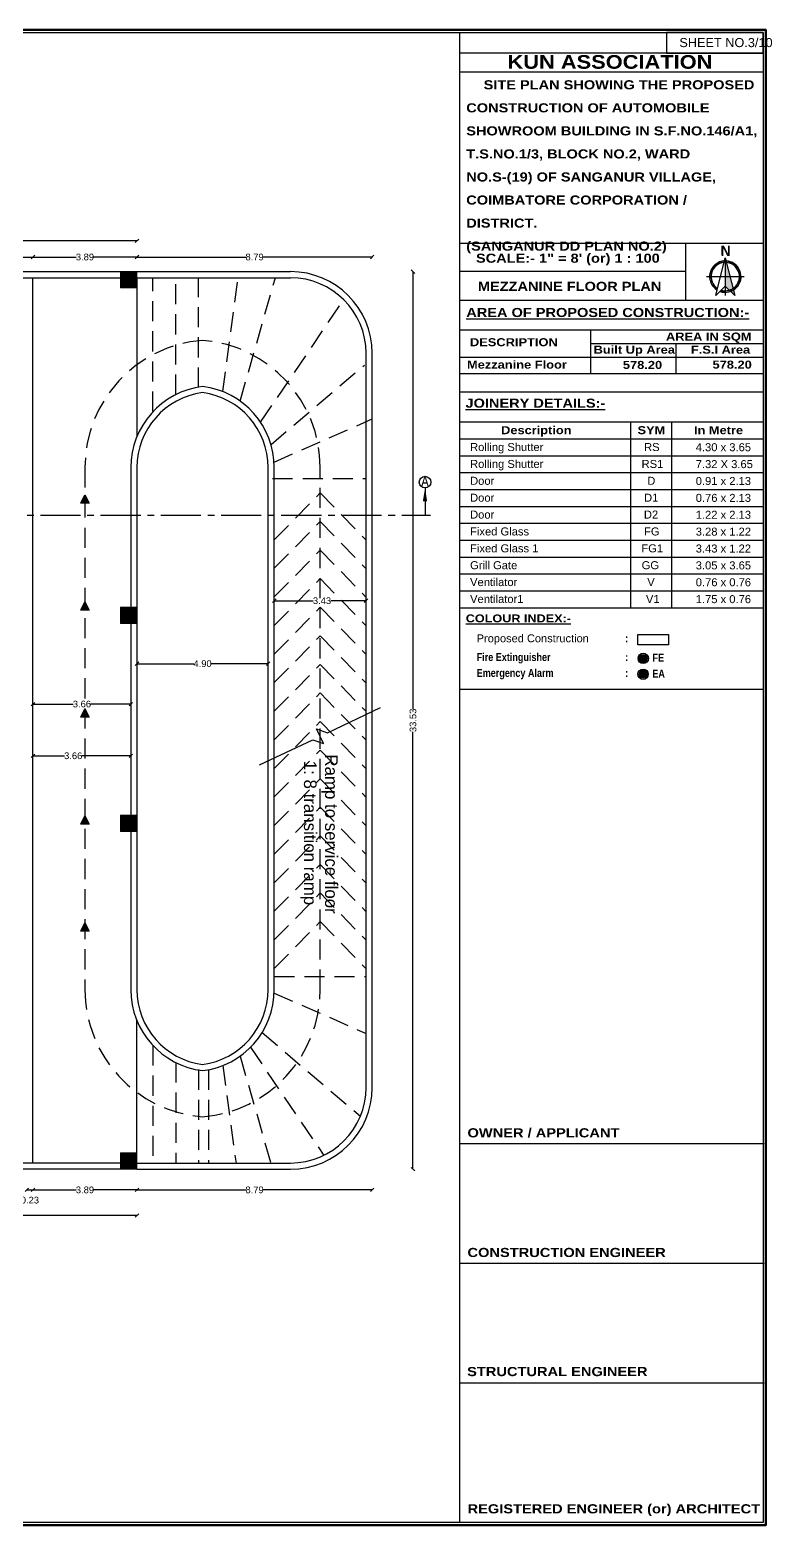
# Model space of a CAD drawing. Header units: metres. Extents: x 71870 to 72053, y 12512 to 13084.
# Drawn here: x 71958.7 to 71986.5, y 12861.9 to 12917.7 of the extents above; entities that cross this region are included whole.
import ezdxf

# ---------------------------------------------------------------- set-up
doc = ezdxf.new("R2010")
doc.units = ezdxf.units.M
doc.header["$MEASUREMENT"] = 0
doc.linetypes.add('CENTER2', pattern=[1.125, 0.75, -0.125, 0.125, -0.125])
doc.linetypes.add('Dim Line', pattern=[0.375, 0.25, -0.125])
doc.layers.get('Defpoints').update_dxf_attribs({"color": 6, "lineweight": 0})
doc.layers.add('02_FB_WALL', color=7, linetype='Continuous', lineweight=30)
doc.layers.add('COL', color=1, linetype='Continuous', lineweight=18)
doc.layers.add('PATH_WAY', color=4, linetype='Continuous')
doc.styles.add('bold', font='GOTHICB.TTF')
doc.styles.add('century Gothic', font='arial.ttf')
doc.styles.add('MtXpl_Arial_Black', font='')
doc.styles.get("Standard").update_dxf_attribs({"font": 'arial.ttf'})
doc.styles.add('TITLE', font='GOTHIC.TTF')
doc.styles.get('MtXpl_Arial_Black').set_extended_font_data('Arial Black')
doc.dimstyles.new('STAND', dxfattribs={"dimtxt": 0.25, "dimasz": 0.13, "dimexe": 0, "dimexo": 0, "dimgap": 0, "dimtad": 0, "dimzin": 0, "dimdsep": 46, "dimtxsty": 'century Gothic', "dimblk": 'OBLIQUE', "dimcen": 0.15, "dimse1": 1, "dimse2": 1, "dimclrd": 5, "dimclre": 7, "dimclrt": 5, "dimazin": 0, "dimtfac": 1, "dimtofl": 0, "dimtmove": 0, "dimatfit": 3, "dimfxl": 0, "dimtolj": 1, "dimtzin": 0, "dimlwd": -1, "dimlwe": -1, "dimarcsym": 0})
doc.dimstyles.get("Standard").update_dxf_attribs({"dimtxt": 0.18, "dimasz": 0.18, "dimexe": 0.18, "dimexo": 0.0625, "dimgap": 0.09, "dimtad": 0, "dimtih": 1, "dimtoh": 1, "dimdec": 4, "dimzin": 0, "dimdsep": 46, "dimtxsty": 'Standard', "dimcen": 0.09, "dimadec": 0, "dimazin": 0, "dimtfac": 1, "dimtdec": 4, "dimtofl": 0, "dimtmove": 0, "dimatfit": 3, "dimfxl": 0, "dimtolj": 1, "dimtzin": 0, "dimarcsym": 0})

# ---------------------------------------------------------------- blocks, each defined once
blk = doc.blocks.new('*U3')
at = {"layer": 'COL'}
h = blk.add_hatch(color=8, dxfattribs=at)
h.dxf.hatch_style = 1
h.paths.add_polyline_path([(2704.9, 761), (2704.9, 737), (2680.9, 737), (2680.9, 761)])
at = {"layer": 'COL', "ltscale": 0.02}
blk.add_lwpolyline([(2704.9, 761), (2704.9, 737), (2680.9, 737), (2680.9, 761)], close=True, dxfattribs=at)
blk = doc.blocks.new('arrowww')
at = {"layer": '02_FB_WALL'}
h = blk.add_hatch(color=252, dxfattribs=at)
h.dxf.hatch_style = 1
h.paths.add_polyline_path([(156792.6, 14158.6), (156780.6, 14164.6), (156792.6, 14170.6)])
at = {"layer": '02_FB_WALL', "color": 252}
blk.add_lwpolyline([(156792.6, 14158.6), (156780.6, 14164.6), (156792.6, 14170.6)], close=True, dxfattribs=at)
blk = doc.blocks.new('_Oblique')
at = {"color": 0, "linetype": 'ByBlock', "lineweight": -2}
blk.add_line((-0.5, -0.5), (0.5, 0.5), dxfattribs=at)
blk = doc.blocks.new('*D61')
at = {"color": 5}
for p, q in [((71958.845, 12890.593), (71960.025, 12890.593)), ((71962.502, 12890.593), (71960.674, 12890.593))]:
    blk.add_line(p, q, dxfattribs=at)
at = {"layer": 'Defpoints', "color": 0, "lineweight": 25}
for p in [(71958.845, 12890.593), (71958.845, 12890.593), (71962.502, 12890.593)]:
    blk.add_point(p, dxfattribs=at)
at = {"color": 5, "xscale": 0.13, "yscale": 0.13, "zscale": 0.13, "rotation": 180}
blk.add_blockref('_Oblique', (71958.845, 12890.593), dxfattribs=at)
at = {"color": 5, "xscale": 0.13, "yscale": 0.13, "zscale": 0.13}
blk.add_blockref('_Oblique', (71962.502, 12890.593), dxfattribs=at)
at = {"color": 5, "lineweight": 25, "insert": (71960.349, 12890.593), "char_height": 0.25, "attachment_point": 5, "style": 'century Gothic'}
blk.add_mtext('\\A1;3.66', dxfattribs=at)
blk = doc.blocks.new('*D62')
at = {"color": 5}
for p, q in [((71967.862, 12896.387), (71969.32, 12896.387)), ((71971.291, 12896.387), (71969.969, 12896.387))]:
    blk.add_line(p, q, dxfattribs=at)
at = {"layer": 'Defpoints', "color": 0, "lineweight": 25}
for p in [(71967.862, 12896.252), (71971.291, 12896.387), (71971.291, 12896.252)]:
    blk.add_point(p, dxfattribs=at)
at = {"color": 5, "xscale": 0.13, "yscale": 0.13, "zscale": 0.13, "rotation": 180}
blk.add_blockref('_Oblique', (71967.862, 12896.387), dxfattribs=at)
at = {"color": 5, "xscale": 0.13, "yscale": 0.13, "zscale": 0.13}
blk.add_blockref('_Oblique', (71971.291, 12896.387), dxfattribs=at)
at = {"color": 5, "lineweight": 25, "insert": (71969.645, 12896.387), "char_height": 0.25, "attachment_point": 5, "style": 'century Gothic'}
blk.add_mtext('\\A1;3.43', dxfattribs=at)
blk = doc.blocks.new('*D74')
at = {"color": 5}
blk.add_line((71957.176, 12909.228), (71958.845, 12909.228), dxfattribs=at)
at = {"layer": 'Defpoints', "color": 0, "lineweight": 25}
for p in [(71958.845, 12909.228), (71957.176, 12908.452), (71958.845, 12908.452)]:
    blk.add_point(p, dxfattribs=at)
at = {"color": 5, "xscale": 0.13, "yscale": 0.13, "zscale": 0.13, "rotation": 180}
blk.add_blockref('_Oblique', (71957.176, 12909.228), dxfattribs=at)
at = {"color": 5, "xscale": 0.13, "yscale": 0.13, "zscale": 0.13}
blk.add_blockref('_Oblique', (71958.845, 12909.228), dxfattribs=at)
at = {"color": 5, "insert": (71958.011, 12909.558), "char_height": 0.25, "attachment_point": 5, "style": 'century Gothic'}
blk.add_mtext('\\A1;1.67', dxfattribs=at)
blk = doc.blocks.new('*D75')
at = {"color": 5}
for p, q in [((71958.845, 12909.228), (71960.463, 12909.228)), ((71962.731, 12909.228), (71961.113, 12909.228))]:
    blk.add_line(p, q, dxfattribs=at)
at = {"layer": 'Defpoints', "color": 0, "lineweight": 25}
for p in [(71962.731, 12909.228), (71958.845, 12908.452), (71962.731, 12901.365)]:
    blk.add_point(p, dxfattribs=at)
at = {"color": 5, "xscale": 0.13, "yscale": 0.13, "zscale": 0.13, "rotation": 180}
blk.add_blockref('_Oblique', (71958.845, 12909.228), dxfattribs=at)
at = {"color": 5, "xscale": 0.13, "yscale": 0.13, "zscale": 0.13}
blk.add_blockref('_Oblique', (71962.731, 12909.228), dxfattribs=at)
at = {"color": 5, "insert": (71960.788, 12909.228), "char_height": 0.25, "attachment_point": 5, "style": 'century Gothic'}
blk.add_mtext('\\A1;3.89', dxfattribs=at)
blk = doc.blocks.new('*D76')
at = {"color": 5}
for p, q in [((71962.731, 12909.228), (71966.8, 12909.228)), ((71971.519, 12909.228), (71967.45, 12909.228))]:
    blk.add_line(p, q, dxfattribs=at)
at = {"layer": 'Defpoints', "color": 0, "lineweight": 25}
for p in [(71971.519, 12909.228), (71962.731, 12901.365), (71971.519, 12900.955)]:
    blk.add_point(p, dxfattribs=at)
at = {"color": 5, "xscale": 0.13, "yscale": 0.13, "zscale": 0.13, "rotation": 180}
blk.add_blockref('_Oblique', (71962.731, 12909.228), dxfattribs=at)
at = {"color": 5, "xscale": 0.13, "yscale": 0.13, "zscale": 0.13}
blk.add_blockref('_Oblique', (71971.519, 12909.228), dxfattribs=at)
at = {"color": 5, "insert": (71967.125, 12909.228), "char_height": 0.25, "attachment_point": 5, "style": 'century Gothic'}
blk.add_mtext('\\A1;8.79', dxfattribs=at)
blk = doc.blocks.new('*D77')
at = {"color": 5}
for p, q in [((71910.94, 12909.834), (71936.414, 12909.834)), ((71962.731, 12909.834), (71937.258, 12909.834))]:
    blk.add_line(p, q, dxfattribs=at)
at = {"layer": 'Defpoints', "color": 0, "lineweight": 25}
for p in [(71962.731, 12909.834), (71910.94, 12908.681), (71962.731, 12908.681)]:
    blk.add_point(p, dxfattribs=at)
at = {"color": 5, "xscale": 0.13, "yscale": 0.13, "zscale": 0.13, "rotation": 180}
blk.add_blockref('_Oblique', (71910.94, 12909.834), dxfattribs=at)
at = {"color": 5, "xscale": 0.13, "yscale": 0.13, "zscale": 0.13}
blk.add_blockref('_Oblique', (71962.731, 12909.834), dxfattribs=at)
at = {"color": 5, "insert": (71936.836, 12909.834), "char_height": 0.25, "attachment_point": 5, "style": 'century Gothic'}
blk.add_mtext('\\A1;51.79', dxfattribs=at)
blk = doc.blocks.new('*D88')
at = {"color": 5}
blk.add_line((71958.616, 12874.376), (71958.845, 12874.376), dxfattribs=at)
at = {"layer": 'Defpoints', "color": 0, "lineweight": 25}
for p in [(71958.616, 12876.6), (71958.845, 12876.6), (71958.845, 12874.376)]:
    blk.add_point(p, dxfattribs=at)
at = {"color": 5, "xscale": 0.13, "yscale": 0.13, "zscale": 0.13, "rotation": 180}
blk.add_blockref('_Oblique', (71958.616, 12874.376), dxfattribs=at)
at = {"color": 5, "xscale": 0.13, "yscale": 0.13, "zscale": 0.13}
blk.add_blockref('_Oblique', (71958.845, 12874.376), dxfattribs=at)
at = {"color": 5, "insert": (71958.731, 12873.993), "char_height": 0.25, "attachment_point": 5, "style": 'century Gothic'}
blk.add_mtext('\\A1;0.23', dxfattribs=at)
blk = doc.blocks.new('*D89')
at = {"color": 5}
for p, q in [((71958.845, 12874.376), (71960.463, 12874.376)), ((71962.731, 12874.376), (71961.113, 12874.376))]:
    blk.add_line(p, q, dxfattribs=at)
at = {"layer": 'Defpoints', "color": 0, "lineweight": 25}
for p in [(71958.845, 12876.6), (71962.731, 12875.153), (71962.731, 12874.376)]:
    blk.add_point(p, dxfattribs=at)
at = {"color": 5, "xscale": 0.13, "yscale": 0.13, "zscale": 0.13, "rotation": 180}
blk.add_blockref('_Oblique', (71958.845, 12874.376), dxfattribs=at)
at = {"color": 5, "xscale": 0.13, "yscale": 0.13, "zscale": 0.13}
blk.add_blockref('_Oblique', (71962.731, 12874.376), dxfattribs=at)
at = {"color": 5, "insert": (71960.788, 12874.376), "char_height": 0.25, "attachment_point": 5, "style": 'century Gothic'}
blk.add_mtext('\\A1;3.89', dxfattribs=at)
blk = doc.blocks.new('*D90')
at = {"color": 5}
for p, q in [((71962.731, 12874.376), (71966.8, 12874.376)), ((71971.519, 12874.376), (71967.45, 12874.376))]:
    blk.add_line(p, q, dxfattribs=at)
at = {"layer": 'Defpoints', "color": 0, "lineweight": 25}
for p in [(71962.731, 12881.858), (71971.519, 12881.858), (71971.519, 12874.376)]:
    blk.add_point(p, dxfattribs=at)
at = {"color": 5, "xscale": 0.13, "yscale": 0.13, "zscale": 0.13, "rotation": 180}
blk.add_blockref('_Oblique', (71962.731, 12874.376), dxfattribs=at)
at = {"color": 5, "xscale": 0.13, "yscale": 0.13, "zscale": 0.13}
blk.add_blockref('_Oblique', (71971.519, 12874.376), dxfattribs=at)
at = {"color": 5, "insert": (71967.125, 12874.376), "char_height": 0.25, "attachment_point": 5, "style": 'century Gothic'}
blk.add_mtext('\\A1;8.79', dxfattribs=at)
blk = doc.blocks.new('*D91')
at = {"color": 5}
for p, q in [((71910.94, 12873.422), (71936.414, 12873.422)), ((71962.731, 12873.422), (71937.258, 12873.422))]:
    blk.add_line(p, q, dxfattribs=at)
at = {"layer": 'Defpoints', "color": 0, "lineweight": 25}
for p in [(71910.94, 12875.153), (71962.731, 12875.153), (71962.731, 12873.422)]:
    blk.add_point(p, dxfattribs=at)
at = {"color": 5, "xscale": 0.13, "yscale": 0.13, "zscale": 0.13, "rotation": 180}
blk.add_blockref('_Oblique', (71910.94, 12873.422), dxfattribs=at)
at = {"color": 5, "xscale": 0.13, "yscale": 0.13, "zscale": 0.13}
blk.add_blockref('_Oblique', (71962.731, 12873.422), dxfattribs=at)
at = {"color": 5, "lineweight": 25, "insert": (71936.836, 12873.422), "char_height": 0.25, "attachment_point": 5, "style": 'century Gothic'}
blk.add_mtext('\\A1;51.79', dxfattribs=at)
blk = doc.blocks.new('*D92')
at = {"color": 5}
for p, q in [((71973.044, 12908.681), (71973.044, 12892.338)), ((71973.044, 12875.153), (71973.044, 12891.495))]:
    blk.add_line(p, q, dxfattribs=at)
at = {"layer": 'Defpoints', "color": 0, "lineweight": 25}
for p in [(71964.877, 12908.681), (71965.601, 12875.153), (71973.044, 12875.153)]:
    blk.add_point(p, dxfattribs=at)
at = {"color": 5, "xscale": 0.13, "yscale": 0.13, "zscale": 0.13}
for p, rotation in [((71973.044, 12908.681), 90), ((71973.044, 12875.153), 270)]:
    blk.add_blockref('_Oblique', p, dxfattribs=dict(at, rotation=rotation))
at = {"color": 5, "insert": (71973.044, 12891.917), "char_height": 0.25, "attachment_point": 5, "rotation": 90, "style": 'century Gothic'}
blk.add_mtext('\\A1;33.53', dxfattribs=at)
blk = doc.blocks.new('*D93')
at = {"color": 5}
for p, q in [((71962.731, 12894.036), (71964.853, 12894.036)), ((71967.633, 12894.036), (71965.511, 12894.036))]:
    blk.add_line(p, q, dxfattribs=at)
at = {"layer": 'Defpoints', "color": 0, "lineweight": 25}
for p in [(71962.731, 12894.036), (71967.633, 12894.036), (71967.633, 12894.036)]:
    blk.add_point(p, dxfattribs=at)
at = {"color": 5, "xscale": 0.13, "yscale": 0.13, "zscale": 0.13, "rotation": 180}
blk.add_blockref('_Oblique', (71962.731, 12894.036), dxfattribs=at)
at = {"color": 5, "xscale": 0.13, "yscale": 0.13, "zscale": 0.13}
blk.add_blockref('_Oblique', (71967.633, 12894.036), dxfattribs=at)
at = {"color": 5, "lineweight": 25, "insert": (71965.182, 12894.036), "char_height": 0.25, "attachment_point": 5, "style": 'century Gothic'}
blk.add_mtext('\\A1;4.90', dxfattribs=at)
blk = doc.blocks.new('*D279')
at = {"layer": 'Defpoints', "color": 0, "lineweight": 25}
for p in [(71958.845, 12892.526), (71962.502, 12892.526), (71962.502, 12892.526)]:
    blk.add_point(p, dxfattribs=at)
at = {"layer": 'PATH_WAY', "color": 4}
for p, q in [((71958.845, 12892.526), (71960.349, 12892.526)), ((71962.502, 12892.526), (71960.998, 12892.526))]:
    blk.add_line(p, q, dxfattribs=at)
at = {"layer": 'PATH_WAY', "color": 4, "xscale": 0.13, "yscale": 0.13, "zscale": 0.13, "rotation": 180}
blk.add_blockref('_Oblique', (71958.845, 12892.526), dxfattribs=at)
at = {"layer": 'PATH_WAY', "color": 4, "xscale": 0.13, "yscale": 0.13, "zscale": 0.13}
blk.add_blockref('_Oblique', (71962.502, 12892.526), dxfattribs=at)
at = {"layer": 'PATH_WAY', "color": 4, "lineweight": 25, "insert": (71960.674, 12892.526), "char_height": 0.25, "attachment_point": 5, "style": 'century Gothic'}
blk.add_mtext('\\A1;3.66', dxfattribs=at)

msp = doc.modelspace()

# ---------------------------------------------------------------- hatches: boundary and pattern name
at = {"lineweight": 25}
h = msp.add_hatch(color=256, dxfattribs=at)
h.dxf.hatch_style = 1
h.paths.add_polyline_path([(71981.79533, 12894.23327, 1), (71981.49812, 12894.23327, 1)])
h = msp.add_hatch(color=256, dxfattribs=at)
h.dxf.hatch_style = 1
h.paths.add_polyline_path([(71981.78848, 12893.64138, 1), (71981.49126, 12893.64138, 1)])

# ---------------------------------------------------------------- linework, layer by layer
at = {"color": 7, "lineweight": 25}
for p, q in [((71974.78487, 12917.61232), (71974.78487, 12861.95438)), ((71974.78487, 12906.51258), (71986.12966, 12906.51258)), ((71979.67923, 12906.51258), (71979.67923, 12904.88113)), ((71979.67923, 12905.99768), (71986.12966, 12905.99768)), ((71982.8595, 12905.99768), (71982.8595, 12904.88113)), ((71974.78487, 12905.48277), (71986.12966, 12905.48277)), ((71974.78487, 12904.88113), (71986.12966, 12904.88113)), ((71974.78487, 12904.74078), (71974.78487, 12899.49948)), ((71986.12966, 12904.74078), (71986.12966, 12899.49948)), ((71974.78487, 12904.18802), (71986.12966, 12904.18802))]:
    msp.add_line(p, q, dxfattribs=at)
at = {"color": 7, "lineweight": 25, "ltscale": 0.3}
for p, q in [((71984.71372, 12909.20179), (71984.71372, 12907.79038)), ((71984.00802, 12908.49609), (71985.41942, 12908.49609))]:
    msp.add_line(p, q, dxfattribs=at)
for p, q in [((71919.49242, 12908.68061), (71968.47143, 12908.68057)), ((71935.33837, 12908.452), (71968.47143, 12908.45197)), ((71958.84484, 12875.38123), (71958.84484, 12908.45198)), ((71971.29083, 12878.2006), (71971.29083, 12905.63257)), ((71971.51943, 12878.2006), (71971.51943, 12905.63257)), ((71962.12144, 12875.38123), (71951.19162, 12875.38123)), ((71962.73103, 12875.3812), (71968.47143, 12875.3812)), ((71962.12144, 12875.15263), (71951.19162, 12875.15263)), ((71962.73103, 12875.1526), (71968.47143, 12875.1526))]:
    msp.add_line(p, q)
at = {"ltscale": 3}
msp.add_line((71962.73105, 12908.45198), (71962.73105, 12902.52355), dxfattribs=at)
at = {"linetype": 'Dim Line', "ltscale": 3}
for p, q in [((71963.32903, 12903.45241), (71963.32903, 12908.45198)), ((71964.18151, 12904.08869), (71964.18151, 12908.45198)), ((71965.03399, 12904.35511), (71965.03399, 12908.45198)), ((71965.93464, 12904.19984), (71966.5157, 12908.45197)), ((71966.5836, 12903.84696), (71967.90435, 12908.45197)), ((71967.35101, 12903.05448), (71970.45899, 12907.63223)), ((71967.73921, 12902.22122), (71971.22848, 12905.19353)), ((71967.85514, 12901.56722), (71971.51943, 12903.17853)), ((71967.79847, 12900.95491), (71971.29083, 12900.95491)), ((71967.86183, 12882.34486), (71971.29083, 12882.34486)), ((71967.85916, 12881.73077), (71971.29083, 12880.22176)), ((71967.40711, 12880.25658), (71971.07908, 12877.12862)), ((71963.32903, 12879.77119), (71963.32903, 12875.3812)), ((71966.5836, 12879.37663), (71967.72952, 12875.3812)), ((71966.96909, 12879.70294), (71969.70899, 12875.66734)), ((71964.18151, 12879.13491), (71964.18151, 12875.3812)), ((71965.03399, 12878.86849), (71965.03399, 12875.3812)), ((71965.40703, 12878.86849), (71965.40703, 12875.3812)), ((71965.93463, 12879.02376), (71966.4324, 12875.3812))]:
    msp.add_line(p, q, dxfattribs=at)
at = {"lineweight": 25}
for p, q in [((71981.17496, 12903.06444), (71981.17496, 12896.128)), ((71982.70868, 12903.06444), (71982.70868, 12896.128))]:
    msp.add_line(p, q, dxfattribs=at)
at = {"ltscale": 100}
msp.add_line((71962.73104, 12875.76223), (71962.73104, 12880.70006), dxfattribs=at)
at = {"lineweight": 80}
msp.add_lwpolyline([(71907.3407, 12861.85422), (71907.3407, 12917.71248), (71986.22983, 12917.71248), (71986.22983, 12861.85422)], close=True, dxfattribs=at)
at = {"lineweight": 25}
for points in [[(71907.44086, 12861.95438), (71907.44086, 12917.61232), (71986.12966, 12917.61232), (71986.12966, 12861.95438)], [(71981.43946, 12895.12684), (71982.58565, 12895.12684), (71982.58565, 12894.74525), (71981.43946, 12894.74525)]]:
    msp.add_lwpolyline(points, close=True, dxfattribs=at)
at = {"color": 7, "lineweight": 25}
msp.add_lwpolyline([(71986.12966, 12917.61232), (71982.51769, 12917.61232), (71982.51769, 12916.84878), (71986.12966, 12916.84878)], close=True, dxfattribs=at)
at = {"lineweight": 25}
for points in [[(71986.12966, 12916.84878), (71974.78487, 12916.84878)], [(71986.12966, 12916.1304), (71974.78487, 12916.1304)], [(71974.78487, 12903.06444), (71986.12966, 12903.06444)], [(71974.78487, 12902.43386), (71986.12966, 12902.43386)], [(71974.78487, 12901.80327), (71986.12966, 12901.80327)], [(71974.78487, 12901.17268), (71986.12966, 12901.17268)], [(71974.78487, 12901.17268), (71986.12966, 12901.17268)], [(71974.78487, 12900.5421), (71986.12966, 12900.5421)], [(71974.78487, 12899.91151), (71986.12966, 12899.91151)], [(71974.78487, 12899.28093), (71986.12966, 12899.28093)], [(71974.78487, 12898.65034), (71986.12966, 12898.65034)], [(71974.78487, 12898.01975), (71986.12966, 12898.01975)], [(71974.78487, 12897.38917), (71986.12966, 12897.38917)], [(71974.78487, 12896.75858), (71986.12966, 12896.75858)], [(71974.78487, 12896.128), (71986.12966, 12896.128)], [(71974.78487, 12893.0888), (71986.12966, 12893.0888)], [(71974.78487, 12876.10498), (71986.15935, 12876.10498)], [(71974.78487, 12871.63517), (71986.15935, 12871.63517)], [(71974.78487, 12867.16537), (71986.15935, 12867.16537)]]:
    msp.add_lwpolyline(points, dxfattribs=at)
at = {"color": 7, "lineweight": 25}
for points in [[(71974.78487, 12909.74583), (71986.12966, 12909.74583)], [(71983.22018, 12909.74583), (71983.22018, 12907.61921)], [(71983.22018, 12908.68252), (71974.78487, 12908.68252)], [(71974.78487, 12907.61921), (71986.12966, 12907.61921)]]:
    msp.add_lwpolyline(points, dxfattribs=at)
at = {"color": 7, "lineweight": 25, "ltscale": 0.3}
for points in [[(71984.67291, 12909.03854, 0.39238461), (71984.16974, 12908.49609, 1)], [(71985.2871, 12908.49609, 0.41421356), (71984.71372, 12909.06947, 1)], [(71984.41495, 12908.0067, -0.26139347), (71984.14033, 12908.49609, -1)], [(71985.2577, 12908.49609, -0.41421356), (71984.71372, 12907.95211, -1)], [(71984.71372, 12907.9227, -0.08399708), (71984.5251, 12907.95462, -1)]]:
    msp.add_lwpolyline(points, format="xyb", dxfattribs=at)
msp.add_lwpolyline([(71984.71372, 12909.20179), (71985.06657, 12907.79038), (71984.71372, 12908.14324), (71984.36087, 12907.79038)], close=True, dxfattribs=at)
at = {"linetype": 'Dim Line', "ltscale": 3}
msp.add_lwpolyline([(71965.18213, 12877.10997, 0.39171767), (71969.57633, 12881.8582), (71969.57633, 12901.36539, 0.39171767), (71965.18213, 12906.11363, 0.39171767), (71960.78794, 12901.36539), (71960.78794, 12881.8582, 0.39171767)], format="xyb", close=True, dxfattribs=at)
for points in [[(71965.18213, 12878.83254, 0.37916396), (71967.86183, 12881.8582), (71967.86183, 12901.36539, 0.37916396), (71965.18213, 12904.39106, 0.37916396), (71962.50244, 12901.36539), (71962.50244, 12881.8582, 0.37916396)], [(71965.18213, 12879.06296, 0.37634267), (71967.63323, 12881.8582), (71967.63323, 12901.36539, 0.37634267), (71965.18213, 12904.16063, 0.37634267), (71962.73104, 12901.36539), (71962.73104, 12881.8582, 0.37634267)]]:
    msp.add_lwpolyline(points, format="xyb", close=True)
for points in [[(71967.86183, 12898.66579), (71969.57633, 12900.41633), (71971.29083, 12898.6495)], [(71967.86183, 12897.59808), (71969.57633, 12899.34863), (71971.29083, 12897.5818)], [(71967.86183, 12896.53038), (71969.57633, 12898.28092), (71971.29083, 12896.5141)], [(71967.86183, 12895.46268), (71969.57633, 12897.21322), (71971.29083, 12895.44639)], [(71967.86183, 12894.39497), (71969.57633, 12896.14552), (71971.29083, 12894.37869)], [(71967.86183, 12893.32727), (71969.57633, 12895.07781), (71971.29083, 12893.31098)], [(71967.86183, 12892.25956), (71969.57633, 12894.01011), (71971.29083, 12892.24328)], [(71967.86183, 12891.19186), (71969.57633, 12892.9424), (71971.29083, 12891.17558)], [(71967.86183, 12890.12416), (71969.57633, 12891.8747), (71971.29083, 12890.10787)], [(71967.86183, 12889.05645), (71969.57633, 12890.807), (71971.29083, 12889.04017)], [(71967.86183, 12887.98875), (71969.57633, 12889.73929), (71971.29083, 12887.97246)], [(71967.86183, 12886.92105), (71969.57633, 12888.67159), (71971.29083, 12886.90476)], [(71967.86183, 12885.85334), (71969.57633, 12887.60389), (71971.29083, 12885.83706)], [(71967.86183, 12884.78564), (71969.57633, 12886.53618), (71971.29083, 12884.76935)], [(71967.86183, 12883.71793), (71969.57633, 12885.46848), (71971.29083, 12883.70165)], [(71967.86183, 12882.65023), (71969.57633, 12884.40077), (71971.29083, 12882.63395)]]:
    msp.add_lwpolyline(points, dxfattribs=at)
at = {"color": 1, "linetype": 'CENTER2', "lineweight": 25, "ltscale": 2}
msp.add_lwpolyline([(71909.62278, 12899.58531), (71973.70233, 12899.58531)], dxfattribs=at)
at = {"linetype": 'Dim Line', "ltscale": 10}
msp.add_lwpolyline([(71967.31538, 12890.2552), (71969.29582, 12891.19573), (71969.70191, 12891.05116), (71969.4404, 12891.60182), (71969.84648, 12891.45725), (71971.82693, 12892.39778)], dxfattribs=at)
at = {"color": 1, "linetype": 'Continuous', "lineweight": 25, "ltscale": 2}
msp.add_circle((71973.49332, 12900.81908), 0.21596, dxfattribs=at)
at = {"lineweight": 25}
for centre, radius in [((71981.64673, 12894.23327), 0.1938), ((71981.64673, 12894.23327), 0.14861), ((71981.63987, 12893.64138), 0.1938), ((71981.63987, 12893.64138), 0.14861)]:
    msp.add_circle(centre, radius, dxfattribs=at)
at = {"color": 7, "lineweight": 25, "ltscale": 0.3}
for radius, start, end in [(0.58809, 92.884151, 239.043362), (0.52928, 94.831264, 237.096249), (0.58809, 250.10409, 87.115849), (0.52928, 253.125506, 85.168736)]:
    msp.add_arc((71984.71372, 12908.49609), radius, start, end, dxfattribs=at)
for centre, radius, start, end in [((71968.47143, 12905.63257), 3.048, 0, 90), ((71968.47143, 12905.63257), 2.8194, 0, 90), ((71968.47143, 12878.2006), 3.048, 270, 0), ((71968.47143, 12878.2006), 2.8194, 270, 0)]:
    msp.add_arc(centre, radius, start, end)
msp.add_solid([(71984.71372, 12909.20179), (71985.06657, 12907.79038), (71984.71372, 12908.14324)], dxfattribs=at)

# ---------------------------------------------------------------- block references
at = {"xscale": 0.0254, "yscale": 0.0254, "zscale": 0.0254}
for p in [(71894.02562, 12889.35109), (71894.02561, 12876.81625), (71894.02561, 12869.04381), (71894.02561, 12856.43272)]:
    msp.add_blockref('*U3', p, dxfattribs=at)
at = {"xscale": 0.0254, "yscale": 0.0254, "zscale": 0.0254, "rotation": 270}
for p in [(71601.00695, 16882.56495), (71601.00695, 16878.56771), (71601.00695, 16874.57048), (71601.00695, 16870.57325), (71601.00695, 16866.57601)]:
    msp.add_blockref('arrowww', p, dxfattribs=at)

# ---------------------------------------------------------------- texts
at = {"color": 7, "lineweight": 25, "ltscale": 0.3, "style": 'bold'}
msp.add_text('N', height=0.38923, rotation=180.009351, dxfattribs=at).set_placement((71984.91209, 12909.6553))
at = {"style": 'TITLE'}
for s, p in [('Ramp to service floor', (71969.75901, 12890.64727)), ('1: 8 transition ramp', (71968.97094, 12890.40825))]:
    msp.add_text(s, height=0.4712496, rotation=270, dxfattribs=at).set_placement(p)
at = {"color": 7, "lineweight": 25, "insert": (71984.73851, 12917.2372), "char_height": 0.34, "width": 4.2485503, "attachment_point": 5}
msp.add_mtext('SHEET NO.3/10', dxfattribs=at)
at = {"color": 7, "lineweight": 25, "attachment_point": 1, "line_spacing_factor": 1.519185, "style": 'MtXpl_Arial_Black'}
for s, insert, char_height, width in [('{\\C256;KUN ASSOCIATION }', (71976.57564, 12916.77156), 0.51, 16.2654081), ('{\\W4.29283;\\C256; \\W1;SITE PLAN SHOWING THE PROPOSED CONSTRUCTION OF AUTOMOBILE SHOWROOM BUILDING IN S.F.NO.146/A1, T.S.NO.1/3, BLOCK NO.2, WARD NO.S-(19) OF SANGANUR VILLAGE, COIMBATORE CORPORATION / DISTRICT. \\P(SANGANUR DD PLAN NO.2)}', (71975.03514, 12915.8322), 0.34, 10.8436054), ('{\\C256;SCALE:- 1" = 8\' (or) 1 : 100}', (71975.39748, 12909.35427), 0.34, 10.8436054), ('{\\C256;MEZZANINE FLOOR PLAN}', (71975.46901, 12908.30289), 0.34, 10.8436054), ('{\\L\\C256;AREA OF PROPOSED CONSTRUCTION:-}', (71975.03514, 12907.32509), 0.34, 10.8436054)]:
    msp.add_mtext(s, dxfattribs=dict(at, insert=insert, char_height=char_height, width=width))
at = {"lineweight": 25, "attachment_point": 1}
for s, width, insert, char_height in [('{\\fArial Black|b0|i0|c0|p34;DESCRIPTION}', 13.7588778, (71975.17328, 12906.19553), 0.3001138), ('{\\fArial Black|b0|i0|c0|p34;AREA IN SQM}', 13.7588778, (71982.49545, 12906.40577), 0.3001138), ('{\\fArial Black|b0|i0|c0|p34;Built Up Area}', 13.7588778, (71979.79179, 12905.91569), 0.3001138), ('{\\fArial Black|b0|i0|c0|p34;F.S.I Area}', 13.7588778, (71983.42883, 12905.91569), 0.3001138), ('{\\fArial Black|b0|i0|c0|p34;Mezzanine Floor}', 13.7588778, (71975.06178, 12905.35819), 0.3001138), ('{\\fArial Black|b0|i0|c0|p34;578.20}', 2.8698399, (71980.8858, 12905.34716), 0.3001138), ('{\\fArial Black|b0|i0|c0|p34;578.20}', 13.7588778, (71984.23561, 12905.35819), 0.3001138), ('{\\fArial Black|b0|i0|c0|p34;Description}', 13.7588778, (71976.33764, 12902.90849), 0.2989123), ('{\\fArial Black|b0|i0|c0|p34;SYM}', 13.7588778, (71981.4346, 12902.90849), 0.2989123), ('{\\fArial Black|b0|i0|c0|p34;In Metre}', 13.7588778, (71983.54417, 12902.90849), 0.2989123), ('Rolling Shutter', 13.7588778, (71975.17754, 12902.2779), 0.2989123), ('RS', 13.7588778, (71981.67778, 12902.2779), 0.298912), ('4.30 x 3.65', 13.7588778, (71983.60863, 12902.27103), 0.2989123), ('Rolling Shutter', 13.7588778, (71975.17754, 12901.64732), 0.2989123), ('RS1', 13.7588778, (71981.58462, 12901.64732), 0.298912), ('7.32 X 3.65', 13.7588778, (71983.60863, 12901.64045), 0.2989123), ('Door', 13.7588778, (71975.17754, 12901.01673), 0.298912), ('D', 13.7588778, (71981.79767, 12901.01673), 0.29891), ('0.91 x 2.13', 13.7588778, (71983.60863, 12901.00986), 0.2989123), ('Door', 13.7588778, (71975.17754, 12900.38614), 0.298912), ('D1', 13.7588778, (71981.67778, 12900.38614), 0.298912), ('0.76 x 2.13', 13.7588778, (71983.60863, 12900.37928), 0.2989123), ('Door', 13.7588778, (71975.17754, 12899.75556), 0.298912), ('D2', 13.7588778, (71981.67098, 12899.75556), 0.298912), ('1.22 x 2.13', 13.7588778, (71983.60863, 12899.74869), 0.2989123), ('Fixed Glass ', 13.7588778, (71975.17754, 12899.12497), 0.2989123), ('FG', 13.7588778, (71981.67778, 12899.12497), 0.298912), ('3.28 x 1.22', 13.7588778, (71983.60863, 12899.1181), 0.2989123), ('Fixed Glass 1', 13.7588778, (71975.17754, 12898.49439), 0.2989123), ('FG1', 13.7588778, (71981.57821, 12898.49439), 0.298912), ('3.43 x 1.22', 13.7588778, (71983.60863, 12898.48752), 0.2989123), ('Grill Gate', 13.7588778, (71975.17754, 12897.8638), 0.298912), ('GG', 13.7588778, (71981.58796, 12897.8638), 0.298912), ('3.05 x 3.65', 13.7588778, (71983.60863, 12897.85693), 0.2989123), ('Ventilator ', 13.7588778, (71975.17754, 12897.23321), 0.2989123), ('V', 13.7588778, (71981.79767, 12897.23321), 0.29891), ('0.76 x 0.76', 13.7588778, (71983.60863, 12897.22635), 0.2989123), ('Ventilator1 ', 13.7588778, (71975.17754, 12896.60263), 0.2989123), ('V1', 13.7588778, (71981.74866, 12896.60263), 0.298912), ('1.75 x 0.76', 13.7588778, (71983.60863, 12896.59576), 0.2989123), ('{\\fArial Black|b0|i0|c0|p34;\\LCOLOUR INDEX:-}', 13.7588778, (71975.01643, 12895.87529), 0.2950098), ('Proposed Construction', 13.7588778, (71975.4233, 12895.1303), 0.2950098), ('{\\fArial Narrow|b1|i0|c0|p34;:}', 13.7588778, (71980.97654, 12895.1303), 0.2950098), ('{\\fArial Narrow|b1|i0|c0|p34;Fire Extinguisher}', 13.7588778, (71975.4233, 12894.42927), 0.2950098), ('{\\fArial Narrow|b1|i0|c0|p34;:}', 13.7588778, (71980.97654, 12894.42927), 0.2950098), ('{\\fArial Narrow|b1|i0|c0|p34;FE}', 13.7588778, (71981.99305, 12894.4041), 0.2950098), ('{\\fArial Narrow|b1|i0|c0|p34;Emergency Alarm }', 13.7588778, (71975.4233, 12893.83738), 0.2950098), ('{\\fArial Narrow|b1|i0|c0|p34;EA}', 13.7588778, (71981.98619, 12893.81221), 0.2950098), ('{\\fArial Narrow|b1|i0|c0|p34;:}', 13.7588778, (71980.97654, 12893.83738), 0.2950098), ('{\\fArial Black|b0|i0|c0|p34;OWNER / APPLICANT}', 25.8405627, (71975.08061, 12876.67968), 0.3417564), ('{\\fArial Black|b0|i0|c0|p34;CONSTRUCTION ENGINEER}', 25.8405627, (71975.08061, 12872.20988), 0.3417564), ('{\\fArial Black|b0|i0|c0|p34;STRUCTURAL ENGINEER}', 27.3981805, (71975.06681, 12867.76153), 0.3417564), ('{\\fArial Black|b0|i0|c0|p34;REGISTERED ENGINEER (or) ARCHITECT}', 44.0336151, (71975.0833, 12862.63363), 0.3417564)]:
    msp.add_mtext_dynamic_manual_height_columns(s, width=width, gutter_width=6.01629, heights=[0], dxfattribs=dict(at, insert=insert, char_height=char_height))
at = {"color": 7, "lineweight": 25, "insert": (71975.00534, 12903.93844), "char_height": 0.34, "attachment_point": 1, "line_spacing_factor": 1.519185, "style": 'MtXpl_Arial_Black'}
msp.add_mtext_dynamic_manual_height_columns('{\\fArial Black|b0|i0|c0|p34;\\LJOINERY DETAILS:-}', width=13.7588778, gutter_width=6.01629, heights=[0], dxfattribs=at)
at = {"color": 1, "linetype": 'Continuous', "lineweight": 25, "ltscale": 2, "insert": (71973.35419, 12901.02163), "char_height": 0.3429, "attachment_point": 1}
msp.add_mtext_dynamic_manual_height_columns('{\\fTahoma|b0|i0|c0|p34;A}', width=1547.5845061, gutter_width=1, heights=[0], dxfattribs=at)

# ---------------------------------------------------------------- dimensions: what is measured, and where the dimension line sits
for base, p1, p2, picture, middle in [((71962.73105, 12909.83366), (71910.94044, 12908.68061), (71962.73105, 12908.68061), '*D77', (71936.83574, 12909.83366)), ((71962.73104, 12909.22805), (71958.84484, 12908.45198), (71962.73104, 12901.36539), '*D75', (71960.78794, 12909.22805)), ((71971.51943, 12909.22805), (71962.73104, 12901.36539), (71971.51943, 12900.95491), '*D76', (71967.12523, 12909.22805)), ((71971.51943, 12874.3764), (71962.73104, 12881.8582), (71971.51943, 12881.8582), '*D90', (71967.12523, 12874.3764)), ((71958.84484, 12874.3764), (71958.61624, 12876.60043), (71958.84484, 12876.60043), '*D88', (71958.73054, 12873.99321)), ((71962.73104, 12874.3764), (71958.84484, 12876.60043), (71962.73104, 12875.1526), '*D89', (71960.78794, 12874.3764))]:
    dim = msp.add_linear_dim(base=base, p1=p1, p2=p2, dimstyle='STAND', override={"dimtmove": 2})
    dim.commit()
    dim.dimension.update_dxf_attribs({"geometry": picture, "text_midpoint": middle})
dim = msp.add_linear_dim(base=(71958.84484, 12909.22805), p1=(71957.17648, 12908.45198), p2=(71958.84484, 12908.45198), dimstyle='STAND', override={"dimtmove": 2})
dim.commit()
dim.dimension.update_dxf_attribs({"geometry": '*D74', "text_midpoint": (71958.01066, 12909.55805), "dimtype": 160})
dim = msp.add_linear_dim(base=(71973.04448, 12875.1526), p1=(71964.87673, 12908.68057), p2=(71965.60123, 12875.1526), angle=90, dimstyle='STAND', override={"dimtmove": 2})
dim.commit()
dim.dimension.update_dxf_attribs({"geometry": '*D92', "text_midpoint": (71973.04448, 12891.91659)})
at = {"lineweight": 25}
for base, p1, p2, picture, middle in [((71971.29083, 12896.38681), (71967.86183, 12896.25226), (71971.29083, 12896.25226), '*D62', (71969.6447, 12896.38681)), ((71958.84484, 12890.59285), (71962.50244, 12890.59285), (71958.84484, 12890.59285), '*D61', (71960.34912, 12890.59285))]:
    dim = msp.add_linear_dim(base=base, p1=p1, p2=p2, dimstyle='STAND', dxfattribs=at)
    dim.commit()
    dim.dimension.update_dxf_attribs({"geometry": picture, "text_midpoint": middle, "dimtype": 160})
for base, p1, p2, picture, middle in [((71967.63323, 12894.0362), (71962.73104, 12894.0362), (71967.63323, 12894.0362), '*D93', (71965.18213, 12894.0362)), ((71962.73104, 12873.42173), (71910.94044, 12875.15261), (71962.73104, 12875.1526), '*D91', (71936.83574, 12873.42173))]:
    dim = msp.add_linear_dim(base=base, p1=p1, p2=p2, dimstyle='STAND', dxfattribs=at)
    dim.commit()
    dim.dimension.update_dxf_attribs({"geometry": picture, "text_midpoint": middle})
at = {"layer": 'PATH_WAY', "color": 4, "lineweight": 25}
dim = msp.add_linear_dim(base=(71962.50244, 12892.52621), p1=(71958.84484, 12892.52621), p2=(71962.50244, 12892.52621), dimstyle='STAND', override={"dimclrd": 4, "dimclrt": 4}, dxfattribs=at)
dim.commit()
dim.dimension.update_dxf_attribs({"geometry": '*D279', "text_midpoint": (71960.67364, 12892.52621)})

# ---------------------------------------------------------------- leaders
at = {"color": 1, "linetype": 'Continuous', "lineweight": 25, "ltscale": 2}
msp.add_leader([(71973.49332, 12900.59484), (71973.49332, 12899.58531)], dimstyle='Standard', override={"dimasz": 0.5, "dimgap": 0.09, "dimtad": 0, "dimclrd": 1}, dxfattribs=at)

doc.saveas('drawing.dxf')
